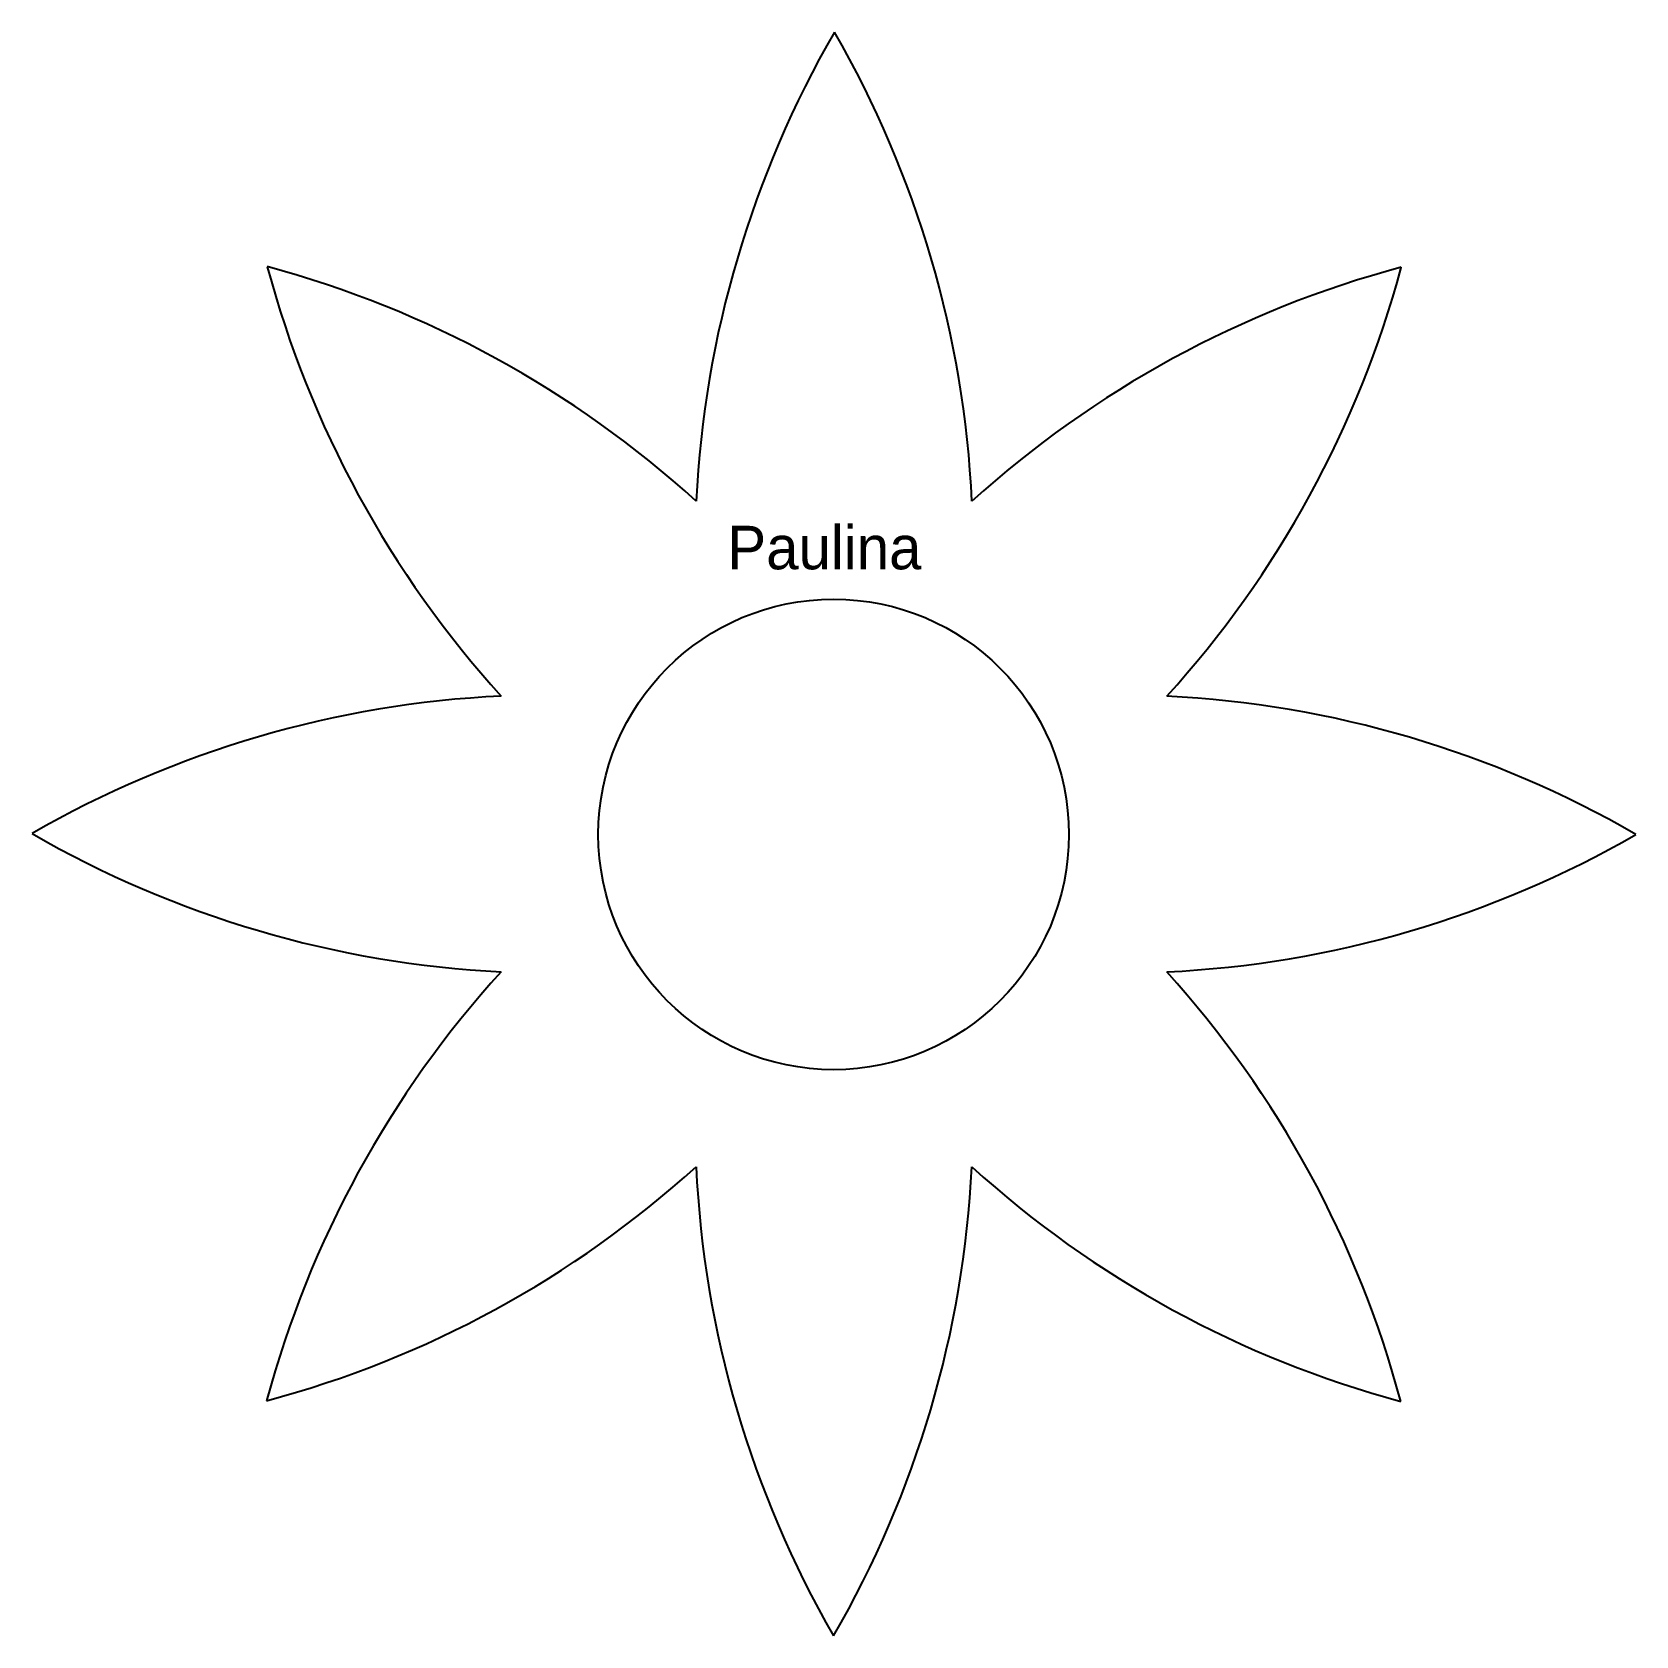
# Model space of a CAD drawing. Header units: inches. Extents: x -1.47 to 1.48, y -1.47 to 1.47.
import ezdxf

# ---------------------------------------------------------------- set-up
doc = ezdxf.new("R2010")
doc.units = ezdxf.units.IN
doc.header["$MEASUREMENT"] = 0

msp = doc.modelspace()

# ---------------------------------------------------------------- linework, layer by layer
at = {"color": 7, "linetype": 'Continuous', "lineweight": 25}
msp.add_line((1.0437, 1.0423), (1.0434, 1.0426), dxfattribs=at)
at = {"color": 1, "linetype": 'Continuous', "lineweight": 25}
msp.add_circle((0, 0), 0.4325, dxfattribs=at)
for centre, start, end in [((1.6557, 0.519), 149.9751, 177.1928), ((-1.654, 0.5216), 2.7278, 29.9365), ((0.8045, 1.5374), 194.9751, 222.1928), ((-1.5376, -0.8011), 47.7278, 74.9365), ((1.5374, -0.8029), 104.9864, 132.1928), ((-0.8011, 1.5392), 317.7278, 344.9253), ((-0.52, -1.654), 92.7278, 119.9365), ((0.519, -1.6541), 59.9751, 87.1928), ((-0.5175, 1.6557), 239.9751, 267.1928), ((0.5216, 1.6556), 272.7278, 299.9365), ((0.8026, -1.5376), 137.7278, 164.9365), ((-0.8029, -1.5359), 14.9751, 42.1928), ((-1.5359, 0.8045), 284.9751, 312.1928), ((1.6556, -0.52), 182.7278, 209.9365), ((-1.6541, -0.5175), 329.9751, 357.1928), ((1.5392, 0.8026), 227.7278, 254.9365)]:
    msp.add_arc(centre, 1.9105, start, end, dxfattribs=at)

# ---------------------------------------------------------------- texts
at = {"color": 2, "insert": (-0.1953, 0.5674), "char_height": 0.08, "width": 0.297095, "attachment_point": 1}
msp.add_mtext('{\\pxsm1,t3;Paulina}', dxfattribs=at)

doc.saveas('drawing.dxf')
